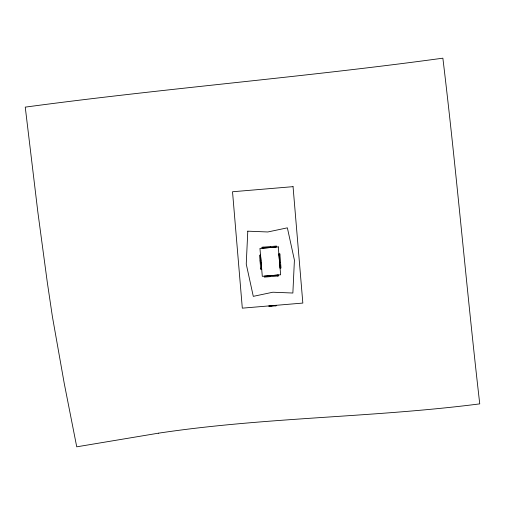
<?xml version="1.0" encoding="UTF-8"?>
<svg xmlns="http://www.w3.org/2000/svg" width="505" height="505" viewBox="0 0 505 505"><rect width="100%" height="100%" fill="white"/><g stroke="black" fill="none" stroke-linecap="round" stroke-linejoin="round"><path stroke-width="0.76" d="M278.962 254.993L279.934 254.911M260.043 260.921L261.016 260.845L260.548 255.113L259.576 255.189L260.738 269.474L261.71 269.399L261.085 261.704M280.534 262.278L279.562 262.36L280.01 267.928M260.643 268.294L261.615 268.205M270.869 275.604L278.564 274.979L278.64 275.951L264.355 277.112L264.279 276.14L270.005 275.673L270.087 276.645M272.29 305.613L276.248 305.291L276.286 305.796L268.931 306.39L268.894 305.891L271.841 305.651L271.886 306.15M279.492 261.502L278.861 253.807L279.839 253.731L281.001 268.01L280.022 268.048M277.378 275.073L277.453 276.046M275.635 305.342L275.68 305.847M270.484 246.554L270.566 247.532M263.124 247.153L263.193 248.132M247.791 231.17L246.244 264.058L253.289 296.353L272.858 292.218L292.868 293.026L294.415 260.132L287.37 227.837L267.801 231.972L247.791 231.17M158.393 433.189L76.735 446.824L64.249 383.453L52.387 316.534L47.255 282.005L37.856 212.15L25.25 107.129C164.169 88.419 303.978 77.189 442.866 58.176C456.785 173.24 466.469 288.74 479.75 403.874C372.993 417.616 264.904 417.155 158.393 433.189M293.051 186.661L232.527 191.755L242.312 308.157L302.842 303.069L293.051 186.661M278.28 246.869L259.949 248.409L262.297 276.336L280.628 274.796L278.28 246.869M276.216 246.086L261.931 247.254L262.019 248.226L276.298 247.065L276.216 246.086"/></g></svg>
